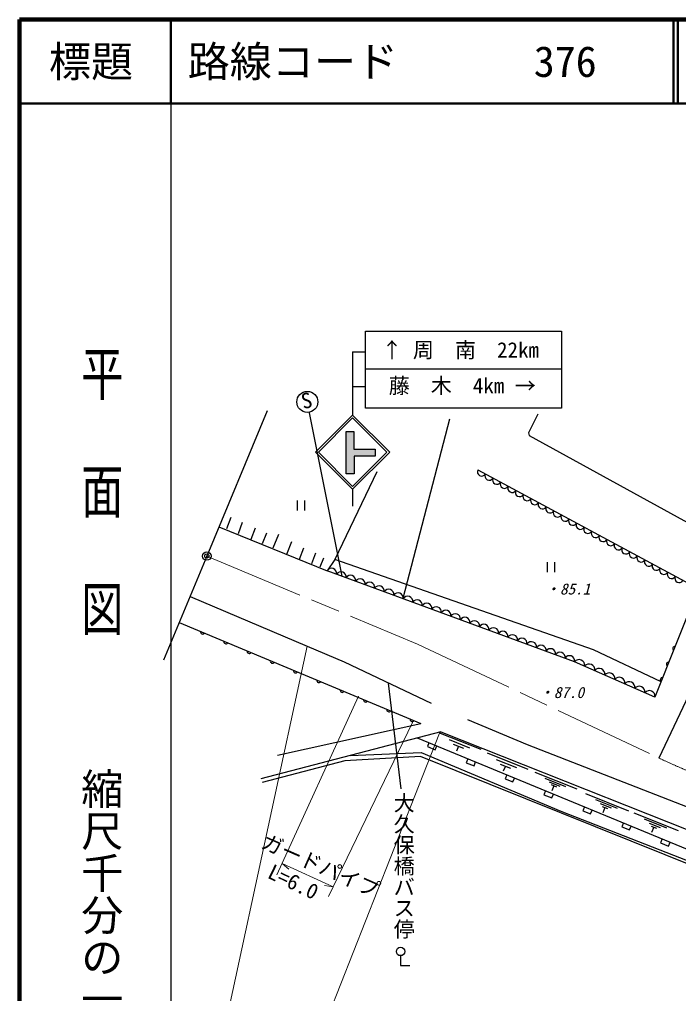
# Model space of a CAD drawing. Units: millimetres, scale not verified. Extents: x 40000 to 680000, y 20000 to 380000.
# Drawn here: x 40000 to 118350, y 264156 to 380000 of the extents above; entities that cross this region are included whole.
import ezdxf
from ezdxf.enums import TextEntityAlignment as Align

# ---------------------------------------------------------------- set-up
doc = ezdxf.new("R2010")
doc.units = ezdxf.units.MM
doc.header["$LTSCALE"] = 1000
doc.header["$PDMODE"] = 32
doc.header["$PDSIZE"] = 500
doc.linetypes.add('CHAIN', pattern=[18.5, 12, -1.5, 3.5, -1.5])
for name, color, linetype, lineweight in [('M-BGD', 7, 'Continuous', 25), ('M-BMK', 2, 'CHAIN', 13), ('M-BMK-SRVR', 3, 'Continuous', 25), ('M-STR-HTXT', 7, 'Continuous', 13), ('M-STR-STRC', 7, 'Continuous', 25), ('M-TTL', 2, 'Continuous', 140), ('M-TTL-BAND', 7, 'Continuous', 25), ('M-TTL-LINE', 7, 'Continuous', 50)]:
    doc.layers.add(name, color=color, linetype=linetype, lineweight=lineweight)
doc.layers.add('M-OTRS', color=6, linetype='Continuous')
doc.layers.add('M-TTL-TXT', color=7, linetype='Continuous')
doc.styles.add('@ＭＳ ゴシック', font='')
doc.styles.add('ＭＳ ゴシック', font='')
doc.styles.get('@ＭＳ ゴシック').set_extended_font_data('@MS Gothic')
doc.styles.get('ＭＳ ゴシック').set_extended_font_data('MS Gothic')

msp = doc.modelspace()

# ---------------------------------------------------------------- hatches: boundary and pattern name
at = {"layer": 'M-STR-STRC'}
for points in [[(78837, 331008), (79751, 331008), (79751, 328886), (82285, 328886), (82285, 328062), (79786, 328062), (79786, 325958), (78837, 325958)], [(79786, 325958), (79786, 328062), (82285, 328062), (82285, 328886), (79751, 328886), (79751, 331008), (78837, 331008), (78837, 325958)], [(79786, 325958), (79786, 328062), (82285, 328062), (82285, 328886), (79751, 328886), (79751, 331008), (78837, 331008), (78837, 325958)], [(79786, 325958), (79786, 328062), (82285, 328062), (82285, 328886), (79751, 328886), (79751, 331008), (78837, 331008), (78837, 325958)], [(79786, 325958), (79786, 328062), (82285, 328062), (82285, 328886), (79751, 328886), (79751, 331008), (78837, 331008), (78837, 325958)], [(79786, 325958), (79786, 328062), (82285, 328062), (82285, 328886), (79751, 328886), (79751, 331008), (78837, 331008), (78837, 325958)]]:
    msp.add_hatch(color=256, dxfattribs=at).paths.add_polyline_path(points)

# ---------------------------------------------------------------- linework, layer by layer
at = {"layer": 'M-BGD'}
for p, q in [((135832, 334236), (116020, 292157)), ((74448, 333220), (78319, 313780)), ((101626, 333051), (100526, 330849)), ((100526, 330849), (100610, 330511)), ((100610, 330511), (122962, 318234)), ((82492, 326193), (77496, 315779)), ((94493, 326435), (120677, 312306)), ((73012, 322795), (73012, 321595)), ((73912, 321595), (73912, 322795)), ((65135, 320774), (64627, 319419)), ((66490, 320181), (65982, 318827)), ((63696, 319673), (76565, 314424)), ((68014, 319504), (67506, 318149)), ((69368, 318911), (68860, 317641)), ((70808, 318742), (70130, 317133)), ((72332, 317895), (71739, 316371)), ((73771, 317133), (73263, 315779)), ((75210, 316541), (74702, 315271)), ((76142, 315948), (75718, 314847)), ((102752, 315449), (102752, 314249)), ((103652, 314249), (103652, 315449)), ((60277, 311390), (74194, 305449)), ((58980, 308267), (87702, 296276)), ((74194, 305449), (78597, 303587)), ((78597, 303587), (88926, 298676)), ((83846, 301047), (85353, 288503)), ((93244, 296729), (100356, 293765)), ((70680, 292485), (87702, 296276)), ((90112, 295289), (68705, 289680)), ((89942, 295120), (90112, 295289)), ((88681, 293979), (88490, 293517)), ((88490, 293517), (89415, 293136)), ((89415, 293136), (89605, 293598)), ((100356, 293765), (130159, 282166)), ((79305, 292458), (87742, 292840)), ((127539, 276330), (87689, 292340)), ((93303, 292073), (93113, 291611)), ((93113, 291611), (94037, 291230)), ((94037, 291230), (94228, 291692)), ((97926, 290167), (97735, 289705)), ((97735, 289705), (98660, 289324)), ((98660, 289324), (98850, 289786)), ((102548, 288261), (102357, 287799)), ((102357, 287799), (103282, 287418)), ((103282, 287418), (103473, 287880)), ((107171, 286355), (106980, 285893)), ((106980, 285893), (107904, 285512)), ((107904, 285512), (108095, 285974)), ((111793, 284449), (111602, 283987)), ((111602, 283987), (112527, 283606)), ((112527, 283606), (112717, 284068)), ((116415, 282543), (116225, 282081)), ((116225, 282081), (117149, 281700)), ((117149, 281700), (117340, 282162)), ((85311, 268658), (85311, 267472)), ((85311, 267472), (86411, 267472))]:
    msp.add_line(p, q, dxfattribs=at)
for points in [[(122962, 318234), (120677, 312306), (115554, 299402)], [(116270, 301207), (108258, 305039), (77496, 315779), (76565, 314424)], [(115554, 299402), (105996, 303621), (76565, 314424)], [(87294, 294551), (128220, 277675), (129820, 266418)], [(90112, 295289), (129435, 279662), (129865, 276428)], [(87689, 292340), (78684, 291813), (68863, 289259)], [(87742, 292840), (104363, 285836), (127714, 276739)]]:
    msp.add_lwpolyline(points, dxfattribs=at)
for centre, radius in [((74223, 334519), 1250), ((85311, 269158), 500)]:
    msp.add_circle(centre, radius, dxfattribs=at)
for centre, radius, start, end in [((94950, 326203), 513, 153.1173, 330.18043), ((95853, 325716), 513, 153.1173, 330.18043), ((96756, 325229), 513, 153.1173, 330.18043), ((97659, 324741), 513, 153.1173, 330.18043), ((98562, 324254), 513, 153.1173, 330.18043), ((99465, 323767), 513, 153.1173, 330.18043), ((100368, 323280), 513, 153.1173, 330.18043), ((101271, 322793), 513, 153.1173, 330.18043), ((102174, 322305), 513, 153.1173, 330.18043), ((103077, 321818), 513, 153.1173, 330.18043), ((103979, 321331), 513, 153.1173, 330.18043), ((104882, 320844), 513, 153.1173, 330.18043), ((105785, 320356), 513, 153.1173, 330.18043), ((106688, 319869), 513, 153.1173, 330.18043), ((107591, 319382), 513, 153.1173, 330.18043), ((108494, 318895), 513, 153.1173, 330.18043), ((109397, 318408), 513, 153.1173, 330.18043), ((110300, 317920), 513, 153.1173, 330.18043), ((111203, 317433), 513, 153.1173, 330.18043), ((112106, 316946), 513, 153.1173, 330.18043), ((113008, 316459), 513, 153.1173, 330.18043), ((113911, 315972), 513, 153.1173, 330.18043), ((114814, 315484), 513, 153.1173, 330.18043), ((115717, 314997), 513, 153.1173, 330.18043), ((77092, 314110), 614, 350.50515, 149.1838), ((78224, 313694), 614, 350.50515, 149.1838), ((116620, 314510), 513, 153.1173, 330.18043), ((117523, 314023), 513, 153.1173, 330.18043), ((79356, 313279), 614, 350.50515, 149.1838), ((80488, 312863), 614, 350.50515, 149.1838), ((81620, 312448), 614, 350.50515, 149.1838), ((118426, 313536), 513, 153.1173, 330.18043), ((82752, 312032), 614, 350.50515, 149.1838), ((83884, 311617), 614, 350.50515, 149.1838), ((85016, 311201), 614, 350.50515, 149.1838), ((86148, 310786), 614, 350.50515, 149.1838), ((87280, 310370), 614, 350.50515, 149.1838), ((88411, 309955), 614, 350.50515, 149.1838), ((89543, 309539), 614, 350.50515, 149.1838), ((90675, 309124), 614, 350.50515, 149.1838), ((91807, 308708), 614, 350.50515, 149.1838), ((92939, 308293), 614, 350.50515, 149.1838), ((94071, 307877), 614, 350.50515, 149.1838), ((61770, 307163), 256, 170.0211, 324.66033), ((95203, 307462), 614, 350.50515, 149.1838), ((96335, 307046), 614, 350.50515, 149.1838), ((97467, 306631), 614, 350.50515, 149.1838), ((64538, 306007), 256, 170.0211, 324.66033), ((98599, 306216), 614, 350.50515, 149.1838), ((99731, 305800), 614, 350.50515, 149.1838), ((100863, 305385), 614, 350.50515, 149.1838), ((67307, 304852), 256, 170.0211, 324.66033), ((101995, 304969), 614, 350.50515, 149.1838), ((103127, 304554), 614, 350.50515, 149.1838), ((104259, 304138), 614, 350.50515, 149.1838), ((117908, 305178), 256, 81.02644, 235.66568), ((70075, 303696), 256, 170.0211, 324.66033), ((105391, 303723), 614, 350.50515, 149.1838), ((106522, 303196), 676, 351.29641, 141.0645), ((117170, 303319), 256, 81.02644, 235.66568), ((72844, 302540), 256, 170.0211, 324.66033), ((107717, 302669), 676, 351.29641, 141.0645), ((108912, 302142), 676, 351.29641, 141.0645), ((75612, 301384), 256, 170.0211, 324.66033), ((110106, 301614), 676, 351.29641, 141.0645), ((111301, 301087), 676, 351.29641, 141.0645), ((112496, 300559), 676, 351.29641, 141.0645), ((116432, 301460), 256, 81.02644, 235.66568), ((78380, 300229), 256, 170.0211, 324.66033), ((113690, 300032), 676, 351.29641, 141.0645), ((114885, 299504), 676, 351.29641, 141.0645), ((81149, 299073), 256, 170.0211, 324.66033), ((83917, 297917), 256, 170.0211, 324.66033), ((86686, 296761), 256, 170.0211, 324.66033)]:
    msp.add_arc(centre, radius, start, end, dxfattribs=at)
at = {"layer": 'M-BMK'}
msp.add_lwpolyline([(62269, 316184), (87318, 305703), (116020, 292157)], dxfattribs=at)
msp.add_arc((173366, 416071), 136541, 245.1658, 262.87042, dxfattribs=at)
at = {"layer": 'M-BMK-SRVR'}
for p, q in [((69453, 333474), (62269, 316184)), ((62269, 316184), (57121, 303793))]:
    msp.add_line(p, q, dxfattribs=at)
msp.add_circle((62269, 316184), 500, dxfattribs=at)
msp.add_point((62269, 316184), dxfattribs=at)
at = {"layer": 'M-OTRS'}
msp.add_point((62269, 316184), dxfattribs=at)
at = {"layer": 'M-STR-HTXT'}
for p, q in [((80290, 299523), (70615, 278269)), ((86725, 296390), (76746, 275681)), ((89942, 295120), (70046, 244659)), ((71231, 279626), (77301, 276833)), ((71231, 279626), (72027, 278965)), ((77301, 276833), (76281, 277007))]:
    msp.add_line(p, q, dxfattribs=at)
at = {"layer": 'M-STR-STRC'}
for p, q in [((79585, 340477), (81147, 340478)), ((79585, 340477), (79585, 332969)), ((81147, 338459), (104425, 338459)), ((79584, 336364), (81147, 336365)), ((75198, 328536), (79611, 332948)), ((75538, 328536), (79611, 332609)), ((79611, 332948), (84023, 328536)), ((79611, 332609), (83684, 328536)), ((91108, 332474), (85567, 311120)), ((78837, 331008), (79751, 331008)), ((78837, 325958), (78837, 331008)), ((79751, 331008), (79751, 328886)), ((79611, 324123), (75198, 328536)), ((79611, 324463), (75538, 328536)), ((84023, 328536), (79611, 324123)), ((83684, 328536), (79611, 324463)), ((79751, 328886), (82285, 328886)), ((82285, 328062), (79786, 328062)), ((79786, 328062), (79786, 325958)), ((82285, 328886), (82285, 328062)), ((79786, 325958), (78837, 325958)), ((79611, 324123), (79611, 322107)), ((90004, 295138), (94842, 293202)), ((91092, 294352), (93511, 293383)), ((91576, 293807), (92785, 293323)), ((92181, 293565), (91939, 292961)), ((95586, 292774), (100424, 290838)), ((96674, 291988), (99093, 291020)), ((97158, 291443), (98367, 290959)), ((97763, 291201), (97521, 290597)), ((101283, 290494), (106258, 288502)), ((102444, 289788), (104931, 288792)), ((102983, 289332), (104227, 288834)), ((103211, 289000), (103833, 288751)), ((103522, 288876), (103273, 288254)), ((107301, 287947), (112417, 285898)), ((108494, 287222), (111053, 286197)), ((109049, 286752), (110328, 286240)), ((109283, 286411), (109923, 286155)), ((109603, 286283), (109347, 285644)), ((113050, 285658), (118311, 283551)), ((114277, 284912), (116908, 283859)), ((114847, 284429), (116163, 283903)), ((115088, 284079), (115746, 283815)), ((115417, 283947), (115154, 283289))]:
    msp.add_line(p, q, dxfattribs=at)
at = {"layer": 'M-STR-STRC', "lineweight": 13}
msp.add_line((74194, 305449), (64923, 262499), dxfattribs=at)
at = {"layer": 'M-STR-STRC'}
msp.add_lwpolyline([(81147, 342935), (104425, 342943), (104425, 333792), (81147, 333792)], close=True, dxfattribs=at)
at = {"layer": 'M-TTL'}
for p, q in [((40000, 380000), (40000, 20000)), ((680000, 380000), (40000, 380000))]:
    msp.add_line(p, q, dxfattribs=at)
at = {"layer": 'M-TTL-BAND'}
msp.add_line((58000, 370000), (58000, 20000), dxfattribs=at)
at = {"layer": 'M-TTL-LINE'}
for p, q in [((58000, 380000), (58000, 370000)), ((117750, 380000), (117750, 370000)), ((118250, 380000), (118250, 370000)), ((40000, 370000), (680000, 370000))]:
    msp.add_line(p, q, dxfattribs=at)

# ---------------------------------------------------------------- texts
at = {"layer": 'M-BGD'}
for s, rotation, style, p in [('S', 12.513, 'ＭＳ ゴシック', (73837, 333111)), ('大久保橋バス停', 270, '@ＭＳ ゴシック', (84241, 288092))]:
    msp.add_text(s, height=1833, rotation=rotation, dxfattribs=dict(at, style=style)).set_placement(p, align=Align.BOTTOM_LEFT)
at = {"layer": 'M-BGD', "style": 'ＭＳ ゴシック', "oblique": 15}
for s, p in [('・85.1', (102463, 311212)), ('・87.0', (101726, 298903))]:
    msp.add_text(s, height=1320, dxfattribs=at).set_placement(p, align=Align.BOTTOM_LEFT)
at = {"layer": 'M-STR-HTXT', "style": 'ＭＳ ゴシック'}
for s, rotation, p in [('ガードパイプ', 336.195, (68347, 281047)), ('L=6.0', 334.234, (69119, 277475))]:
    msp.add_text(s, height=1833, rotation=rotation, dxfattribs=at).set_placement(p, align=Align.BOTTOM_LEFT)
at = {"layer": 'M-STR-STRC', "style": 'ＭＳ ゴシック'}
for s, p in [('↑ 周\u3000南\u300022km', (83034, 339235)), ('藤\u3000木\u30004km →', (83900, 334976))]:
    msp.add_text(s, height=1833, dxfattribs=at).set_placement(p, align=Align.BOTTOM_LEFT)
at = {"layer": 'M-TTL-BAND', "style": '@ＭＳ ゴシック', "width": 1.4}
msp.add_text('平  面  図', height=3666, rotation=270, dxfattribs=at).set_placement((49777, 306475), align=Align.MIDDLE_RIGHT)
at = {"layer": 'M-TTL-BAND', "style": '@ＭＳ ゴシック'}
msp.add_text('縮尺千分の一', height=3666, rotation=270, dxfattribs=at).set_placement((49777, 261030), align=Align.MIDDLE_RIGHT)
at = {"layer": 'M-TTL-TXT', "style": 'ＭＳ ゴシック'}
msp.add_text('標題', height=3666, dxfattribs=at).set_placement((48500, 375000), align=Align.MIDDLE_CENTER)
for s, p in [('路線コード', (60000, 375000)), ('376', (101142, 375000))]:
    msp.add_text(s, height=3666, dxfattribs=at).set_placement(p, align=Align.MIDDLE_LEFT)

doc.saveas('drawing.dxf')
